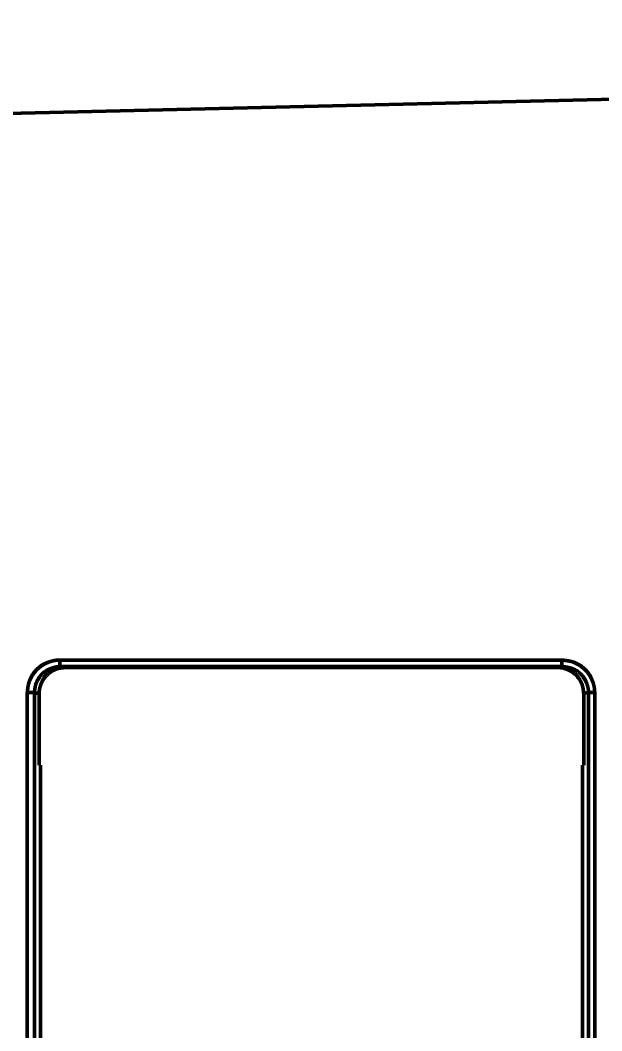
# Model space of a CAD drawing. Header units: millimetres. Extents: x -6033 to 120673, y -4970 to 90533.
# Drawn here: x 87133.4 to 87178, y 68771.3 to 68848.9 of the extents above; entities that cross this region are included whole.
import ezdxf
from ezdxf.enums import TextEntityAlignment as Align

# ---------------------------------------------------------------- set-up
doc = ezdxf.new("R2010")
doc.units = ezdxf.units.MM
doc.layers.get('DefPoints').update_dxf_attribs({"color": 250})
for name, color, linetype, lineweight in [('_ACM-A-ANNO-DIMS-c', 2, 'Continuous', 18), ('I-AR$0$I-SCOPE', 252, 'Continuous', 35), ('I-PLAN$0$_ACM-A-WALL-HACH', 251, 'Continuous', 9)]:
    doc.layers.add(name, color=color, linetype=linetype, lineweight=lineweight)
for name, color, linetype in [('I-CEILING$0$I-RCP-AIR', 64, 'Continuous'), ('I-CEILING$0$RC-Hatch【天花填充】', 251, 'Continuous'), ('I-FLOOR$0$I-FC-HATCH', 8, 'Continuous'), ('地坪', 7, 'Continuous'), ('天花', 7, 'Continuous')]:
    doc.layers.add(name, color=color, linetype=linetype)
doc.styles.add('_ACM-G-NOTES', font='arial.ttf')
doc.styles.add('I-CEILING$0$黑体', font='simhei.ttf', dxfattribs={"height": 600})
doc.dimstyles.new('_ACM-DIM-A_50', dxfattribs={"dimscale": 50, "dimtxt": 2.5, "dimasz": 1, "dimexe": 1.5, "dimexo": 1, "dimgap": 1, "dimtad": 1, "dimdec": 0, "dimrnd": 5, "dimzin": 1, "dimdsep": 46, "dimtxsty": '_ACM-G-NOTES', "dimblk": 'ARCHTICK', "dimcen": 2.5, "dimclrd": 256, "dimclre": 256, "dimclrt": 256, "dimadec": 3, "dimazin": 0, "dimtfac": 1, "dimtdec": 0, "dimtix": 1, "dimtmove": 0, "dimatfit": 3, "dimldrblk": 'DOTSMALL', "dimfxl": 5, "dimfxlon": 1, "dimlwd": 18, "dimlwe": 18, "dimarcsym": 0})

# ---------------------------------------------------------------- blocks, each defined once
blk = doc.blocks.new('I-AR')
at = {"layer": 'I-AR$0$I-SCOPE'}
h = blk.add_hatch(dxfattribs=at)
h.set_pattern_fill('ANSI31', color=256, scale=200)
h.paths.add_polyline_path([(63300, 72640), (66630, 72640), (66630, 70889.383), (90600, 70890), (90600, 66390), (96650, 66390), (96650, 24876.398), (18340, 24876.398), (18340, 66390), (48090, 66390), (48090, 72640), (51400, 72640), (51400, 72649.887), (52869.5, 72649.887), (52869.5, 72640), (55240, 72640), (55240, 72790), (59460, 72790), (59460, 72640), (61830.5, 72640), (61830.5, 72649.887), (63300, 72649.887)], flags=16)
h.paths.add_polyline_path([(7330, 0), (7330, -1770), (11180, -1770), (11180, 0), (18450, 0), (18450, 2900), (27550, 2900), (27550, 18090), (37037.331, 18090), (37037.331, 17350), (96200, 17350), (96200, 18120), (114640, 18120), (114640, 84500), (0, 84500), (0, 0)])
blk = doc.blocks.new('I-PLAN')
at = {"layer": 'I-PLAN$0$_ACM-A-WALL-HACH'}
h = blk.add_hatch(dxfattribs=at)
h.set_pattern_fill('ANSI31', color=256, scale=10, angle=45)
h.paths.add_polyline_path([(88260, 70790), (88260, 70890), (88030, 70890), (88030, 70790), (88230, 70790)], flags=17)
h.paths.add_polyline_path([(79671.546, 69390), (78155, 69390), (78155, 68990), (77955, 68990), (77955, 69590), (79671.546, 69590)], flags=17)
h.paths.add_polyline_path([(80271.546, 69390), (80271.546, 69590), (80780, 69590), (80780, 68990), (80580, 68990), (80580, 69390)], flags=17)
h.paths.add_polyline_path([(74580, 69590), (73930, 69590), (73930, 69390), (74580, 69390)])
h.paths.add_polyline_path([(68780, 69590), (69430, 69590), (69430, 69390), (68780, 69390)])
h.paths.add_polyline_path([(87280, 66490), (87480, 66490), (87480, 66390), (87280, 66390)])
h.paths.add_polyline_path([(82180, 68990), (82180, 69390), (84230, 69390), (84230, 66490), (84430, 66490), (84430, 69390), (85280, 69390), (85280, 69590), (81980, 69590), (81980, 68990)])
h.paths.add_polyline_path([(87480, 67390), (87480, 69390), (88280, 69390), (88280, 69590), (88080, 69590), (86480, 69590), (86480, 69390), (87280, 69390), (87280, 67390)], flags=17)
h.paths.add_polyline_path([(72130, 68170), (72130, 66490), (72330, 66490), (72330, 67870), (73130, 67870), (73130, 68070), (72330, 68070), (72330, 68170)])
h.paths.add_polyline_path([(71230, 68170), (71230, 66390), (71030, 66390), (71030, 67870), (70230, 67870), (70230, 68070), (71030, 68070), (71030, 68170)])
h.paths.add_polyline_path([(72130, 69070), (72330, 69070), (72330, 69390), (73030, 69390), (73030, 69590), (72130, 69590)])
h.paths.add_polyline_path([(71230, 69070), (71030, 69070), (71030, 69390), (70330, 69390), (70330, 69590), (71230, 69590)])
h.paths.add_polyline_path([(67800, 69490), (67830, 69490), (67830, 69590), (67800, 69590)], flags=17)
h.paths.add_polyline_path([(76755, 69590), (75180, 69590), (75180, 69390), (75330, 69390), (75330, 66390), (75530, 66390), (75530, 69390), (76555, 69390), (76555, 68990), (76755, 68990)])
h.paths.add_polyline_path([(68180, 69590), (68180, 69390), (68030, 69390), (68030, 66520), (67780, 66520), (67780, 66390), (67400, 66390), (67400, 66720), (67830, 66720), (67830, 69590)])
edge = h.paths.add_edge_path()
edge.add_line((89860, 70890), (88860, 70890))
edge.add_line((75530, 66520), (84230, 66520))
edge.add_line((75530, 66720), (84230, 66720))
blk = doc.blocks.new('I-CEILING$0$RPK-22-40FSNQS')
at = {"color": 0, "lineweight": 50}
for p, q in [((-389.991054, -65.5095), (-386.749992, -202.361802)), ((-343.575486, -103.0375), (-343.575486, -102.561482)), ((-343.575486, -102.561482), (-243.022956, -102.561482)), ((-343.575486, -103.0375), (-343.544372, -103.199544)), ((-243.022956, -103.0375), (-343.575486, -103.0375)), ((-343.544372, -103.199544), (-343.504438, -103.407168)), ((-343.504438, -103.407168), (-338.000008, -103.407168)), ((-243.483462, -103.49814), (-338.000008, -103.49814)), ((-345.569262, -105.058716), (-345.570036, -105.054492)), ((-345.5, -105.418968), (-345.569262, -105.058716)), ((-345.5, -143.19836), (-345.5, -105.418968)), ((-345.570274, -143.56261), (-345.508762, -143.24371)), ((-345.508762, -143.24371), (-345.5, -143.19836)), ((-243.509272, -145.09814), (-338.000008, -145.09814)), ((-343.539544, -145.396868), (-343.569526, -145.552362)), ((-343.569526, -146.09945), (-343.569526, -145.552362)), ((-343.569526, -145.552362), (-243.055054, -145.552362)), ((-343.49949, -145.189216), (-343.539544, -145.396868)), ((-338.000008, -145.189216), (-343.49949, -145.189216)), ((-243.055054, -146.09945), (-343.569526, -146.09945))]:
    blk.add_line(p, q, dxfattribs=at)
for points in [[(-346.07, -105.0776), (-346.067256, -105.049106), (-346.0645, -105.020616), (-346.061716, -104.992132), (-346.058892, -104.963658), (-346.056014, -104.935198), (-346.053068, -104.906756), (-346.050044, -104.878336), (-346.046924, -104.849938), (-346.043698, -104.82157), (-346.04035, -104.793232), (-346.036868, -104.764928), (-346.03324, -104.736664), (-346.029448, -104.70844), (-346.025484, -104.680262), (-346.021332, -104.652132), (-346.016978, -104.624054), (-346.012408, -104.596034), (-346.007612, -104.56807), (-346.002572, -104.54017), (-345.99728, -104.512336), (-345.991718, -104.484572), (-345.985874, -104.45688), (-345.979734, -104.429264), (-345.973286, -104.401728), (-345.966516, -104.374276), (-345.959412, -104.346912), (-345.951958, -104.319636), (-345.94414, -104.292456), (-345.935948, -104.265372), (-345.927366, -104.238388), (-345.918386, -104.21151), (-345.909008, -104.18474), (-345.899244, -104.15808), (-345.889096, -104.131536), (-345.878576, -104.10511), (-345.867688, -104.078808), (-345.856438, -104.05263), (-345.844836, -104.026582), (-345.832888, -104.000668), (-345.8206, -103.974892), (-345.80798, -103.949256), (-345.795034, -103.923762), (-345.78177, -103.898418), (-345.768196, -103.873226), (-345.754318, -103.848188), (-345.740142, -103.823308), (-345.725676, -103.798592), (-345.710926, -103.774042), (-345.695902, -103.749662), (-345.680608, -103.725454), (-345.665052, -103.701424), (-345.649242, -103.677574), (-345.633184, -103.65391), (-345.616884, -103.630432), (-345.60035, -103.607146), (-345.583592, -103.584056), (-345.566612, -103.561164), (-345.54942, -103.538474), (-345.532022, -103.515992), (-345.514426, -103.493718), (-345.496636, -103.471658), (-345.47865, -103.449814), (-345.460466, -103.428184), (-345.442078, -103.406776), (-345.423484, -103.385586), (-345.40468, -103.364618), (-345.38566, -103.343876), (-345.366422, -103.323358), (-345.346962, -103.303068), (-345.327278, -103.283006), (-345.307362, -103.263176), (-345.287212, -103.243578), (-345.266826, -103.224216), (-345.246198, -103.205088), (-345.225326, -103.186198), (-345.204204, -103.167548), (-345.18283, -103.14914), (-345.1612, -103.130974), (-345.139308, -103.113054), (-345.117154, -103.09538), (-345.09473, -103.077956), (-345.072034, -103.06078), (-345.049064, -103.043856), (-345.025814, -103.027186), (-345.00228, -103.010772), (-344.97846, -102.994614), (-344.95435, -102.978716), (-344.929944, -102.963078), (-344.905238, -102.947702), (-344.880232, -102.93259), (-344.854924, -102.917746), (-344.829334, -102.90317), (-344.80349, -102.888866), (-344.777416, -102.874838), (-344.751138, -102.86109), (-344.724682, -102.847624), (-344.698072, -102.834446), (-344.671334, -102.821556), (-344.644494, -102.80896), (-344.617576, -102.796658), (-344.590608, -102.784658), (-344.563614, -102.772962), (-344.53662, -102.76157), (-344.50965, -102.75049), (-344.48273, -102.739722), (-344.455888, -102.729272), (-344.429146, -102.71914), (-344.40253, -102.709334), (-344.376068, -102.699854), (-344.349784, -102.690704), (-344.323704, -102.681888), (-344.297852, -102.67341), (-344.272254, -102.665272), (-344.246936, -102.657478), (-344.221924, -102.65003), (-344.197242, -102.642934), (-344.172916, -102.636192), (-344.148972, -102.629808), (-344.125436, -102.623784), (-344.102332, -102.618124), (-344.080862, -102.6131), (-344.05979, -102.608394), (-344.039102, -102.603998), (-344.018782, -102.599896), (-343.99882, -102.596082), (-343.979202, -102.592542), (-343.95991, -102.589268), (-343.940936, -102.586244), (-343.922262, -102.583464), (-343.903876, -102.580914), (-343.885764, -102.578584), (-343.867912, -102.576462), (-343.850308, -102.57454), (-343.832936, -102.572804), (-343.815782, -102.571244), (-343.798836, -102.569848), (-343.78208, -102.568608), (-343.765504, -102.56751), (-343.74909, -102.566544), (-343.73283, -102.565698), (-343.716704, -102.564962), (-343.700702, -102.564326), (-343.68481, -102.563778), (-343.669014, -102.563308), (-343.653302, -102.562902), (-343.637656, -102.562552), (-343.622066, -102.562246), (-343.606516, -102.561972), (-343.590994, -102.561722), (-343.575486, -102.561482)], [(-343.575486, -103.0375), (-343.587892, -103.037688), (-343.60031, -103.037886), (-343.61275, -103.0381), (-343.625222, -103.03834), (-343.63774, -103.038618), (-343.65031, -103.038938), (-343.662948, -103.03931), (-343.67566, -103.039746), (-343.688462, -103.040252), (-343.701362, -103.040836), (-343.714372, -103.04151), (-343.727502, -103.04228), (-343.740764, -103.043154), (-343.754168, -103.044146), (-343.767724, -103.045258), (-343.781446, -103.046504), (-343.795344, -103.047892), (-343.809428, -103.049428), (-343.823708, -103.051124), (-343.838196, -103.052986), (-343.852906, -103.055026), (-343.867844, -103.05725), (-343.883022, -103.059666), (-343.898454, -103.062288), (-343.914148, -103.06512), (-343.930118, -103.068172), (-343.94637, -103.071452), (-343.96292, -103.074972), (-343.979776, -103.078738), (-343.99695, -103.08276), (-344.015434, -103.08729), (-344.034266, -103.092114), (-344.053422, -103.097226), (-344.072884, -103.102624), (-344.09263, -103.108306), (-344.11264, -103.11427), (-344.132896, -103.120514), (-344.153374, -103.127032), (-344.174056, -103.133822), (-344.194922, -103.140884), (-344.21595, -103.148214), (-344.237118, -103.155808), (-344.25841, -103.163664), (-344.279802, -103.171778), (-344.301276, -103.18015), (-344.32281, -103.188778), (-344.344384, -103.197654), (-344.365978, -103.20678), (-344.387572, -103.216152), (-344.409144, -103.225768), (-344.430676, -103.235622), (-344.452144, -103.245716), (-344.47353, -103.256044), (-344.494816, -103.266604), (-344.515976, -103.277394), (-344.536994, -103.28841), (-344.557848, -103.299652), (-344.578518, -103.311114), (-344.598982, -103.322794), (-344.619222, -103.334692), (-344.639222, -103.346802), (-344.658978, -103.359124), (-344.678494, -103.371656), (-344.697776, -103.384398), (-344.716824, -103.397348), (-344.735642, -103.410504), (-344.754232, -103.423864), (-344.7726, -103.437428), (-344.790746, -103.451194), (-344.808674, -103.465162), (-344.826388, -103.479328), (-344.84389, -103.493692), (-344.861184, -103.508252), (-344.878272, -103.523008), (-344.89516, -103.537956), (-344.911846, -103.553098), (-344.928338, -103.56843), (-344.944636, -103.583952), (-344.960744, -103.599662), (-344.976666, -103.615558), (-344.992402, -103.63164), (-345.00796, -103.647904), (-345.023338, -103.664352), (-345.038544, -103.680982), (-345.053576, -103.69779), (-345.068442, -103.714776), (-345.083142, -103.73194), (-345.097678, -103.749278), (-345.112058, -103.76679), (-345.12628, -103.784476), (-345.140348, -103.802332), (-345.154256, -103.820356), (-345.168002, -103.838546), (-345.181576, -103.856898), (-345.194976, -103.87541), (-345.208194, -103.894078), (-345.221226, -103.9129), (-345.234064, -103.931874), (-345.246704, -103.950994), (-345.259142, -103.97026), (-345.271368, -103.989668), (-345.28338, -104.009216), (-345.295172, -104.028898), (-345.306736, -104.048716), (-345.31807, -104.068662), (-345.329164, -104.088736), (-345.340016, -104.108936), (-345.350618, -104.129256), (-345.360966, -104.149696), (-345.371054, -104.170252), (-345.380876, -104.190918), (-345.390426, -104.211696), (-345.399698, -104.232582), (-345.408688, -104.25357), (-345.41739, -104.274662), (-345.425796, -104.29585), (-345.433904, -104.317134), (-345.441706, -104.33851), (-345.449196, -104.359976), (-345.45637, -104.381528), (-345.463224, -104.403164), (-345.469766, -104.42488), (-345.476008, -104.446676), (-345.48196, -104.468546), (-345.48763, -104.49049), (-345.493034, -104.512502), (-345.498178, -104.534582), (-345.503076, -104.556728), (-345.507738, -104.578932), (-345.512172, -104.601198), (-345.516394, -104.623518), (-345.52041, -104.64589), (-345.524232, -104.668314), (-345.527872, -104.690784), (-345.53134, -104.7133), (-345.534648, -104.735858), (-345.537804, -104.758454), (-345.54082, -104.781086), (-345.543708, -104.803754), (-345.546478, -104.82645), (-345.54914, -104.849174), (-345.551706, -104.871924), (-345.554184, -104.894696), (-345.556588, -104.917488), (-345.558928, -104.940296), (-345.561214, -104.96312), (-345.563458, -104.985952), (-345.565668, -105.008794), (-345.567858, -105.031642), (-345.570036, -105.054492)], [(-343.504438, -103.407168), (-343.52674, -103.40933), (-343.54904, -103.411502), (-343.571334, -103.413694), (-343.593618, -103.415918), (-343.615894, -103.418182), (-343.638154, -103.4205), (-343.660398, -103.422882), (-343.682622, -103.425336), (-343.704824, -103.427872), (-343.727, -103.430504), (-343.74915, -103.43324), (-343.771268, -103.43609), (-343.793352, -103.439066), (-343.8154, -103.442178), (-343.83741, -103.445436), (-343.859378, -103.448852), (-343.881302, -103.452434), (-343.903178, -103.456194), (-343.925004, -103.460142), (-343.946776, -103.464288), (-343.968494, -103.468644), (-343.990152, -103.473218), (-344.01175, -103.478022), (-344.033282, -103.483068), (-344.05475, -103.488362), (-344.076146, -103.49392), (-344.09747, -103.499748), (-344.11872, -103.505858), (-344.139892, -103.51226), (-344.160982, -103.518966), (-344.18199, -103.525984), (-344.20291, -103.533308), (-344.223744, -103.540934), (-344.244484, -103.54886), (-344.265132, -103.557076), (-344.285684, -103.565578), (-344.306136, -103.57436), (-344.326486, -103.58342), (-344.346734, -103.592748), (-344.366876, -103.602342), (-344.386908, -103.612194), (-344.40683, -103.6223), (-344.426636, -103.632654), (-344.446328, -103.643252), (-344.4659, -103.654086), (-344.48535, -103.665152), (-344.504676, -103.676446), (-344.523876, -103.68796), (-344.542948, -103.699692), (-344.561888, -103.711632), (-344.580694, -103.723776), (-344.599362, -103.736122), (-344.617892, -103.74866), (-344.636282, -103.761388), (-344.654526, -103.774298), (-344.672624, -103.787386), (-344.690572, -103.800648), (-344.70837, -103.814076), (-344.726012, -103.827664), (-344.743498, -103.841408), (-344.760826, -103.855306), (-344.777992, -103.869358), (-344.794998, -103.883566), (-344.81184, -103.897934), (-344.828518, -103.912468), (-344.84503, -103.927168), (-344.861374, -103.942038), (-344.877552, -103.957084), (-344.89356, -103.972306), (-344.909398, -103.987708), (-344.925064, -104.003294), (-344.940558, -104.019068), (-344.955876, -104.035032), (-344.97102, -104.05119), (-344.985986, -104.067546), (-345.000776, -104.084102), (-345.015386, -104.100862), (-345.029816, -104.11783), (-345.044064, -104.135006), (-345.058128, -104.152398), (-345.072008, -104.170006), (-345.085704, -104.187836), (-345.099214, -104.205888), (-345.112534, -104.22417), (-345.125666, -104.24268), (-345.138608, -104.261424), (-345.151358, -104.280406), (-345.163916, -104.299628), (-345.17628, -104.319094), (-345.188448, -104.338806), (-345.200418, -104.358766), (-345.21219, -104.378956), (-345.223758, -104.399358), (-345.23512, -104.419952), (-345.246272, -104.44072), (-345.25721, -104.461642), (-345.267934, -104.482696), (-345.278438, -104.503866), (-345.288718, -104.525132), (-345.298772, -104.546474), (-345.308598, -104.567872), (-345.31819, -104.589306), (-345.327548, -104.61076), (-345.336666, -104.632212), (-345.345542, -104.653642), (-345.354172, -104.675032), (-345.362552, -104.696364), (-345.370682, -104.717614), (-345.378554, -104.738768), (-345.38617, -104.759804), (-345.393522, -104.780702), (-345.40061, -104.801444), (-345.407428, -104.822008), (-345.413976, -104.842378), (-345.420248, -104.862534), (-345.426242, -104.882456), (-345.431954, -104.902124), (-345.437382, -104.921518), (-345.442522, -104.94062), (-345.44737, -104.959412), (-345.451926, -104.977876), (-345.456196, -104.996022), (-345.460192, -105.013858), (-345.463922, -105.031396), (-345.467398, -105.048646), (-345.470626, -105.065622), (-345.47362, -105.082332), (-345.476388, -105.09879), (-345.47894, -105.115004), (-345.481284, -105.130986), (-345.483434, -105.146748), (-345.485396, -105.1623), (-345.487182, -105.177654), (-345.4888, -105.19282), (-345.49026, -105.20781), (-345.491574, -105.222634), (-345.49275, -105.237302), (-345.4938, -105.251828), (-345.49473, -105.266222), (-345.495554, -105.280494), (-345.496278, -105.294656), (-345.496914, -105.30872), (-345.497472, -105.322694), (-345.49796, -105.33659), (-345.49839, -105.350422), (-345.498772, -105.364198), (-345.499114, -105.377928), (-345.499426, -105.391628), (-345.499718, -105.405304), (-345.5, -105.418968)], [(-346.070178, -143.609374), (-346.070178, -143.193748), (-346.070176, -142.7781), (-346.070176, -142.362404), (-346.070174, -141.946638), (-346.070172, -141.53078), (-346.070172, -141.114806), (-346.07017, -140.69869), (-346.070168, -140.282412), (-346.070168, -139.865948), (-346.070166, -139.449274), (-346.070164, -139.032368), (-346.070162, -138.615204), (-346.070162, -138.197762), (-346.07016, -137.780016), (-346.070158, -137.361946), (-346.070156, -136.943524), (-346.070154, -136.52473), (-346.070152, -136.105542), (-346.07015, -135.685932), (-346.070148, -135.26588), (-346.070146, -134.845364), (-346.070144, -134.424358), (-346.07014, -134.002838), (-346.070138, -133.580784), (-346.070136, -133.15817), (-346.070132, -132.734974), (-346.07013, -132.311172), (-346.070126, -131.886742), (-346.070122, -131.461658), (-346.07012, -131.0359), (-346.070116, -130.609452), (-346.070112, -130.182332), (-346.070108, -129.75457), (-346.070104, -129.326194), (-346.0701, -128.897232), (-346.070096, -128.467714), (-346.070092, -128.037664), (-346.070086, -127.607114), (-346.070082, -127.176088), (-346.070078, -126.74462), (-346.070074, -126.312734), (-346.070068, -125.880458), (-346.070064, -125.447822), (-346.07006, -125.014854), (-346.070056, -124.581582), (-346.07005, -124.148034), (-346.070046, -123.714238), (-346.070042, -123.280222), (-346.070038, -122.846016), (-346.070034, -122.411644), (-346.07003, -121.977138), (-346.070026, -121.542526), (-346.070022, -121.107834), (-346.070018, -120.673092), (-346.070014, -120.238328), (-346.070012, -119.803568), (-346.070008, -119.368844), (-346.070006, -118.934182), (-346.070002, -118.499608), (-346.07, -118.065156), (-346.069998, -117.630842), (-346.069996, -117.196672), (-346.069994, -116.762638), (-346.069992, -116.328736), (-346.06999, -115.89496), (-346.06999, -115.461308), (-346.069988, -115.027772), (-346.069988, -114.161034), (-346.069986, -113.727822), (-346.069986, -111.130428), (-346.069988, -110.697798), (-346.069988, -109.832722), (-346.06999, -109.400268), (-346.06999, -108.967862), (-346.069992, -108.5355), (-346.069992, -108.103176), (-346.069994, -107.670888), (-346.069994, -107.238628), (-346.069996, -106.806394), (-346.069996, -106.374178), (-346.069998, -105.941978), (-346.069998, -105.509786), (-346.07, -105.0776)], [(-346.07, -105.0776), (-346.066762, -105.077592), (-346.063526, -105.077582), (-346.06029, -105.077574), (-346.057052, -105.077566), (-346.053818, -105.077556), (-346.050582, -105.077548), (-346.047348, -105.077538), (-346.044116, -105.077528), (-346.040884, -105.077518), (-346.037652, -105.077508), (-346.034424, -105.077496), (-346.031196, -105.077486), (-346.02797, -105.077474), (-346.024744, -105.077462), (-346.021522, -105.077448), (-346.018302, -105.077436), (-346.015084, -105.077422), (-346.011866, -105.077406), (-346.005442, -105.077374), (-346.002234, -105.077358), (-345.999028, -105.077338), (-345.995826, -105.07732), (-345.992626, -105.0773), (-345.98943, -105.07728), (-345.986236, -105.077258), (-345.983046, -105.077234), (-345.97986, -105.07721), (-345.976678, -105.077184), (-345.9735, -105.077158), (-345.970326, -105.07713), (-345.967156, -105.077102), (-345.96399, -105.077072), (-345.960828, -105.07704), (-345.957672, -105.077008), (-345.95452, -105.076974), (-345.951374, -105.07694), (-345.948232, -105.076904), (-345.945094, -105.076866), (-345.941962, -105.076828), (-345.938836, -105.07679), (-345.935716, -105.076748), (-345.932602, -105.076708), (-345.929492, -105.076664), (-345.926388, -105.076622), (-345.923292, -105.076576), (-345.9202, -105.076532), (-345.917116, -105.076484), (-345.914038, -105.076436), (-345.910966, -105.076388), (-345.9079, -105.076338), (-345.904842, -105.076288), (-345.90179, -105.076236), (-345.898746, -105.076184), (-345.89571, -105.07613), (-345.89268, -105.076076), (-345.889656, -105.076022), (-345.886642, -105.075966), (-345.883636, -105.075908), (-345.880636, -105.07585), (-345.877644, -105.075792), (-345.874662, -105.075734), (-345.871688, -105.075672), (-345.868722, -105.075612), (-345.865764, -105.07555), (-345.862814, -105.075488), (-345.859874, -105.075424), (-345.856942, -105.075358), (-345.85402, -105.075294), (-345.851106, -105.075228), (-345.848202, -105.07516), (-345.845308, -105.075092), (-345.842422, -105.075024), (-345.839546, -105.074954), (-345.83668, -105.074884), (-345.833824, -105.074812), (-345.830978, -105.07474), (-345.828142, -105.074668), (-345.825314, -105.074594), (-345.822498, -105.074518), (-345.819692, -105.074444), (-345.816898, -105.074366), (-345.814112, -105.07429), (-345.811338, -105.074212), (-345.808576, -105.074132), (-345.805822, -105.074052), (-345.803082, -105.073972), (-345.800352, -105.07389), (-345.797632, -105.073808), (-345.794924, -105.073724), (-345.792228, -105.07364), (-345.789544, -105.073554), (-345.786872, -105.073468), (-345.78421, -105.073382), (-345.781562, -105.073294), (-345.778924, -105.073206), (-345.7763, -105.073116), (-345.773688, -105.073026), (-345.771088, -105.072934), (-345.7685, -105.072844), (-345.765926, -105.07275), (-345.763364, -105.072658), (-345.760814, -105.072564), (-345.758278, -105.072468), (-345.755754, -105.072372), (-345.753244, -105.072276), (-345.750746, -105.07218), (-345.748262, -105.072082), (-345.745792, -105.071984), (-345.743334, -105.071884), (-345.74089, -105.071784), (-345.73846, -105.071684), (-345.736044, -105.071582), (-345.733642, -105.071482), (-345.731254, -105.071378), (-345.72888, -105.071276), (-345.72652, -105.071172), (-345.724174, -105.071068), (-345.721842, -105.070962), (-345.719524, -105.070858), (-345.717222, -105.070752), (-345.714934, -105.070644), (-345.712662, -105.070538), (-345.710404, -105.07043), (-345.708162, -105.07032), (-345.705934, -105.070212), (-345.703722, -105.070102), (-345.701526, -105.06999), (-345.699344, -105.06988), (-345.697178, -105.069768), (-345.695028, -105.069654), (-345.692894, -105.069542), (-345.690776, -105.069428), (-345.688674, -105.069312), (-345.686588, -105.069196), (-345.684518, -105.06908), (-345.682464, -105.068962), (-345.680428, -105.068844), (-345.678406, -105.068726), (-345.676402, -105.068606), (-345.674416, -105.068486), (-345.672444, -105.068364), (-345.67049, -105.068242), (-345.668554, -105.068118), (-345.666634, -105.067994), (-345.664732, -105.06787), (-345.662848, -105.067744), (-345.66098, -105.067618), (-345.65913, -105.06749), (-345.657298, -105.067362), (-345.655482, -105.067232), (-345.653686, -105.067102), (-345.651906, -105.06697), (-345.650146, -105.066838), (-345.648402, -105.066704), (-345.646676, -105.066572), (-345.644968, -105.066438), (-345.643278, -105.066304), (-345.641606, -105.066168), (-345.639952, -105.066034), (-345.638314, -105.065898), (-345.636696, -105.065762), (-345.635094, -105.065626), (-345.63351, -105.06549), (-345.631944, -105.065356), (-345.630396, -105.06522), (-345.628866, -105.065084), (-345.627352, -105.064948), (-345.625856, -105.064814), (-345.624378, -105.064678), (-345.622918, -105.064544), (-345.621476, -105.06441), (-345.62005, -105.064278), (-345.618644, -105.064146), (-345.617254, -105.064014), (-345.615882, -105.063882), (-345.614526, -105.063752), (-345.61319, -105.063622), (-345.61187, -105.063494), (-345.610568, -105.063368), (-345.609344, -105.063248), (-345.608136, -105.063128), (-345.606946, -105.06301), (-345.60577, -105.06289), (-345.604612, -105.062772), (-345.60347, -105.062652), (-345.602344, -105.062534), (-345.601234, -105.062412), (-345.600142, -105.062292), (-345.599064, -105.062168), (-345.598004, -105.062044), (-345.596962, -105.061918), (-345.595936, -105.06179), (-345.594926, -105.061658), (-345.593934, -105.061524), (-345.592958, -105.061388), (-345.592, -105.061248), (-345.591058, -105.061106), (-345.590134, -105.060958), (-345.589228, -105.060808), (-345.588338, -105.060652), (-345.587466, -105.060494), (-345.58661, -105.060328), (-345.585774, -105.06016), (-345.584954, -105.059984), (-345.584152, -105.059804), (-345.583368, -105.059618), (-345.582602, -105.059426), (-345.581854, -105.059228), (-345.581122, -105.059022), (-345.58069, -105.058894), (-345.580264, -105.058766), (-345.579844, -105.058634), (-345.579432, -105.0585), (-345.579024, -105.058362), (-345.57862, -105.058224), (-345.578224, -105.058084), (-345.577832, -105.057942), (-345.577444, -105.057798), (-345.577062, -105.057652), (-345.576684, -105.057504), (-345.57631, -105.057354), (-345.575938, -105.057204), (-345.575572, -105.057052), (-345.57521, -105.056898), (-345.57485, -105.056744), (-345.574494, -105.056588), (-345.57414, -105.05643), (-345.573788, -105.056272), (-345.57344, -105.056114), (-345.572748, -105.055794), (-345.572406, -105.055632), (-345.572064, -105.05547), (-345.571724, -105.055308), (-345.571386, -105.055146), (-345.571048, -105.054982), (-345.57071, -105.054818), (-345.570374, -105.054656), (-345.570036, -105.054492)], [(-345.570036, -105.054492), (-345.570038, -105.486412), (-345.57004, -105.918338), (-345.570042, -106.350272), (-345.570044, -106.782222), (-345.570046, -107.214192), (-345.570048, -107.646186), (-345.570052, -108.078208), (-345.570054, -108.510266), (-345.570056, -108.942362), (-345.570058, -109.374502), (-345.57006, -109.806692), (-345.570062, -110.238934), (-345.570064, -110.671236), (-345.570066, -111.103602), (-345.570068, -111.536036), (-345.57007, -111.968542), (-345.570072, -112.401128), (-345.570074, -112.833796), (-345.570076, -113.266552), (-345.570078, -113.699402), (-345.57008, -114.132348), (-345.570082, -114.565398), (-345.570084, -114.998554), (-345.570086, -115.431824), (-345.570086, -115.86521), (-345.570088, -116.298718), (-345.57009, -116.732354), (-345.570092, -117.166122), (-345.570094, -117.600026), (-345.570096, -118.034072), (-345.570098, -118.46826), (-345.5701, -118.902566), (-345.5701, -119.336962), (-345.570102, -119.77142), (-345.570104, -120.205912), (-345.570106, -120.64041), (-345.570108, -121.074884), (-345.57011, -121.50931), (-345.57011, -121.943656), (-345.570112, -122.377894), (-345.570114, -122.811998), (-345.570116, -123.24594), (-345.570118, -123.67969), (-345.57012, -124.11322), (-345.570122, -124.546502), (-345.570124, -124.979508), (-345.570124, -125.41221), (-345.570126, -125.84458), (-345.570128, -126.27659), (-345.57013, -126.70821), (-345.570132, -127.139416), (-345.570136, -127.570174), (-345.570138, -128.000462), (-345.57014, -128.430246), (-345.570142, -128.859502), (-345.570144, -129.2882), (-345.570148, -129.716312), (-345.57015, -130.143812), (-345.570152, -130.570668), (-345.570156, -130.996854), (-345.570158, -131.42235), (-345.570162, -131.847172), (-345.570164, -132.271342), (-345.570168, -132.694884), (-345.570172, -133.11782), (-345.570174, -133.540174), (-345.570178, -133.961968), (-345.570182, -134.383228), (-345.570186, -134.803976), (-345.57019, -135.224236), (-345.570194, -135.64403), (-345.570198, -136.06338), (-345.5702, -136.482312), (-345.570206, -136.90085), (-345.57021, -137.319014), (-345.570214, -137.736828), (-345.570218, -138.154318), (-345.570222, -138.571504), (-345.570226, -138.98841), (-345.57023, -139.405062), (-345.570234, -139.82148), (-345.570238, -140.237688), (-345.570244, -140.653712), (-345.570248, -141.06957), (-345.570252, -141.48529), (-345.570256, -141.900894), (-345.570262, -142.316404), (-345.570266, -142.731844), (-345.57027, -143.147238), (-345.570274, -143.56261)], [(-346.070178, -143.609374), (-346.066944, -143.609358), (-346.06371, -143.60934), (-346.060476, -143.609322), (-346.057242, -143.609304), (-346.050778, -143.609268), (-346.047546, -143.609248), (-346.044316, -143.60923), (-346.041086, -143.609208), (-346.037856, -143.609188), (-346.03463, -143.609166), (-346.031404, -143.609142), (-346.02818, -143.60912), (-346.021736, -143.609068), (-346.018518, -143.60904), (-346.015302, -143.609012), (-346.012088, -143.608982), (-346.008876, -143.60895), (-346.005666, -143.608918), (-346.002458, -143.608882), (-345.999254, -143.608846), (-345.996054, -143.608808), (-345.992856, -143.608768), (-345.98966, -143.608726), (-345.98328, -143.608634), (-345.980096, -143.608586), (-345.976916, -143.608534), (-345.973738, -143.60848), (-345.970566, -143.608424), (-345.967396, -143.608366), (-345.964232, -143.608306), (-345.961072, -143.608242), (-345.957916, -143.608176), (-345.954764, -143.608108), (-345.951616, -143.608038), (-345.948476, -143.607964), (-345.945338, -143.60789), (-345.942206, -143.607812), (-345.93908, -143.607732), (-345.93596, -143.60765), (-345.932844, -143.607566), (-345.929736, -143.60748), (-345.926632, -143.607392), (-345.923534, -143.607302), (-345.920442, -143.60721), (-345.917356, -143.607116), (-345.914278, -143.607018), (-345.911206, -143.60692), (-345.90814, -143.60682), (-345.905082, -143.606718), (-345.90203, -143.606614), (-345.898986, -143.606508), (-345.895948, -143.6064), (-345.892918, -143.60629), (-345.889896, -143.606178), (-345.88688, -143.606064), (-345.883874, -143.605948), (-345.880874, -143.605832), (-345.877884, -143.605714), (-345.8749, -143.605592), (-345.871926, -143.60547), (-345.86896, -143.605348), (-345.866002, -143.605222), (-345.863052, -143.605094), (-345.860112, -143.604966), (-345.857182, -143.604836), (-345.854258, -143.604702), (-345.851344, -143.604568), (-345.84844, -143.604434), (-345.845546, -143.604296), (-345.84266, -143.604156), (-345.839784, -143.604016), (-345.836918, -143.603874), (-345.834062, -143.603728), (-345.831214, -143.603582), (-345.828378, -143.603436), (-345.825552, -143.603286), (-345.822736, -143.603134), (-345.81993, -143.602982), (-345.817134, -143.602828), (-345.81435, -143.60267), (-345.811576, -143.602512), (-345.808812, -143.602352), (-345.80606, -143.602192), (-345.803318, -143.602028), (-345.800588, -143.601862), (-345.79787, -143.601696), (-345.795162, -143.601528), (-345.792468, -143.601358), (-345.789784, -143.601186), (-345.78711, -143.601012), (-345.78445, -143.600836), (-345.781802, -143.600658), (-345.779164, -143.60048), (-345.77654, -143.6003), (-345.773928, -143.600118), (-345.771328, -143.599934), (-345.76874, -143.599748), (-345.766166, -143.599562), (-345.763602, -143.599374), (-345.761054, -143.599184), (-345.758516, -143.598992), (-345.755992, -143.598798), (-345.753482, -143.598604), (-345.750984, -143.598408), (-345.7485, -143.59821), (-345.746028, -143.598012), (-345.743572, -143.59781), (-345.741128, -143.597608), (-345.738698, -143.597406), (-345.736282, -143.5972), (-345.733878, -143.596994), (-345.73149, -143.596786), (-345.729116, -143.596578), (-345.726756, -143.596368), (-345.72441, -143.596156), (-345.72208, -143.595944), (-345.719764, -143.595728), (-345.717462, -143.595514), (-345.715174, -143.595296), (-345.712902, -143.595078), (-345.710644, -143.594858), (-345.708402, -143.594638), (-345.706174, -143.594416), (-345.703962, -143.594192), (-345.701766, -143.593968), (-345.699584, -143.593742), (-345.697418, -143.593514), (-345.695268, -143.593284), (-345.693134, -143.593054), (-345.691016, -143.592822), (-345.688912, -143.59259), (-345.686826, -143.592354), (-345.684756, -143.592118), (-345.682702, -143.59188), (-345.680664, -143.591642), (-345.678644, -143.5914), (-345.67664, -143.591158), (-345.674652, -143.590916), (-345.672682, -143.59067), (-345.670728, -143.590424), (-345.668792, -143.590176), (-345.666872, -143.589926), (-345.66497, -143.589674), (-345.663084, -143.589422), (-345.661218, -143.589166), (-345.659368, -143.58891), (-345.657536, -143.588652), (-345.655722, -143.588394), (-345.653926, -143.588132), (-345.652146, -143.58787), (-345.650386, -143.587606), (-345.648642, -143.587342), (-345.646916, -143.587076), (-345.645208, -143.586808), (-345.643518, -143.58654), (-345.641846, -143.586272), (-345.640192, -143.586002), (-345.638554, -143.585732), (-345.636934, -143.58546), (-345.635332, -143.585188), (-345.633748, -143.584916), (-345.632182, -143.584644), (-345.630634, -143.58437), (-345.629104, -143.584098), (-345.62759, -143.583824), (-345.626094, -143.58355), (-345.624616, -143.583278), (-345.623156, -143.583004), (-345.621712, -143.582732), (-345.620288, -143.58246), (-345.61888, -143.582188), (-345.61749, -143.581916), (-345.616118, -143.581644), (-345.614764, -143.581374), (-345.613426, -143.581106), (-345.612108, -143.580836), (-345.610806, -143.580568), (-345.609558, -143.58031), (-345.608326, -143.580052), (-345.607112, -143.579792), (-345.605914, -143.579534), (-345.604734, -143.579276), (-345.60357, -143.579016), (-345.602426, -143.578756), (-345.601298, -143.578496), (-345.600188, -143.578232), (-345.599098, -143.577968), (-345.598024, -143.5777), (-345.59697, -143.577432), (-345.595934, -143.577158), (-345.594918, -143.576882), (-345.59392, -143.576604), (-345.592942, -143.57632), (-345.591982, -143.576034), (-345.591042, -143.575742), (-345.590122, -143.575446), (-345.589222, -143.575144), (-345.588344, -143.574838), (-345.587484, -143.574524), (-345.586644, -143.574206), (-345.585826, -143.57388), (-345.58503, -143.573548), (-345.584252, -143.57321), (-345.583498, -143.572864), (-345.582764, -143.57251), (-345.582052, -143.572148), (-345.581362, -143.571778), (-345.58089, -143.571512), (-345.580428, -143.571242), (-345.579976, -143.57097), (-345.579534, -143.570692), (-345.579102, -143.570412), (-345.578678, -143.570128), (-345.578264, -143.56984), (-345.577856, -143.569548), (-345.577458, -143.569254), (-345.577066, -143.568958), (-345.576682, -143.568658), (-345.576306, -143.568356), (-345.575934, -143.56805), (-345.57557, -143.567742), (-345.575212, -143.567432), (-345.574858, -143.56712), (-345.57451, -143.566806), (-345.574166, -143.566492), (-345.573826, -143.566174), (-345.57349, -143.565854), (-345.573158, -143.565534), (-345.57283, -143.565212), (-345.572504, -143.56489), (-345.572182, -143.564566), (-345.57186, -143.56424), (-345.57154, -143.563916), (-345.571222, -143.56359), (-345.570906, -143.563262), (-345.57059, -143.562936), (-345.570274, -143.56261)], [(-345.570274, -143.56261), (-345.570076, -143.575434), (-345.569868, -143.588272), (-345.56964, -143.601132), (-345.569384, -143.614026), (-345.56909, -143.626968), (-345.568748, -143.639966), (-345.56835, -143.653034), (-345.567884, -143.666182), (-345.567342, -143.679424), (-345.566716, -143.69277), (-345.565992, -143.70623), (-345.565166, -143.719818), (-345.564224, -143.733544), (-345.563158, -143.74742), (-345.56196, -143.761458), (-345.560618, -143.77567), (-345.559124, -143.790066), (-345.55747, -143.804658), (-345.555642, -143.819458), (-345.553634, -143.834478), (-345.551436, -143.84973), (-345.549038, -143.865222), (-345.546432, -143.88097), (-345.543606, -143.896984), (-345.54055, -143.913274), (-345.537258, -143.929852), (-345.533718, -143.946732), (-345.529922, -143.963924), (-345.525858, -143.981438), (-345.521518, -143.999288), (-345.516824, -144.01775), (-345.51184, -144.03655), (-345.506566, -144.055666), (-345.501008, -144.075078), (-345.495168, -144.094766), (-345.489048, -144.11471), (-345.482652, -144.13489), (-345.475984, -144.155284), (-345.469044, -144.175874), (-345.461838, -144.196638), (-345.454366, -144.217556), (-345.446634, -144.23861), (-345.438644, -144.259778), (-345.430398, -144.281038), (-345.4219, -144.302374), (-345.413152, -144.323762), (-345.404158, -144.345182), (-345.39492, -144.366618), (-345.385442, -144.388044), (-345.375726, -144.409444), (-345.365778, -144.430798), (-345.355596, -144.452082), (-345.345186, -144.473278), (-345.334552, -144.494366), (-345.323694, -144.515326), (-345.312616, -144.536136), (-345.301322, -144.556778), (-345.289816, -144.57723), (-345.278098, -144.597474), (-345.266172, -144.617486), (-345.254042, -144.637254), (-345.241708, -144.656774), (-345.229172, -144.676052), (-345.216436, -144.69509), (-345.2035, -144.71389), (-345.190368, -144.732458), (-345.177038, -144.750796), (-345.163514, -144.768906), (-345.149796, -144.786792), (-345.135886, -144.80446), (-345.121786, -144.82191), (-345.107496, -144.839146), (-345.093018, -144.856172), (-345.078354, -144.87299), (-345.063504, -144.889606), (-345.048472, -144.90602), (-345.033256, -144.922238), (-345.01786, -144.938262), (-345.002284, -144.954094), (-344.986528, -144.96974), (-344.970598, -144.985202), (-344.954492, -145.000484), (-344.93821, -145.015588), (-344.921758, -145.030518), (-344.905134, -145.045278), (-344.88834, -145.05987), (-344.871378, -145.074298), (-344.854248, -145.088564), (-344.836954, -145.102674), (-344.819494, -145.116628), (-344.801872, -145.130432), (-344.78409, -145.144078), (-344.766152, -145.157562), (-344.748056, -145.170878), (-344.72981, -145.184022), (-344.711414, -145.196988), (-344.69287, -145.20977), (-344.674182, -145.222362), (-344.655352, -145.23476), (-344.636384, -145.246956), (-344.617278, -145.258948), (-344.59804, -145.270728), (-344.578668, -145.282292), (-344.55917, -145.293634), (-344.539544, -145.304746), (-344.519796, -145.315628), (-344.499928, -145.32627), (-344.47994, -145.336666), (-344.459838, -145.346814), (-344.439624, -145.356708), (-344.419298, -145.36634), (-344.398866, -145.375708), (-344.378328, -145.384802), (-344.357688, -145.39362), (-344.33695, -145.402156), (-344.316114, -145.410404), (-344.295182, -145.418358), (-344.27416, -145.426014), (-344.25305, -145.433366), (-344.231852, -145.440406), (-344.210572, -145.447136), (-344.18921, -145.45356), (-344.167768, -145.45969), (-344.146254, -145.465536), (-344.124664, -145.471108), (-344.103006, -145.476418), (-344.081282, -145.481476), (-344.059492, -145.486292), (-344.03764, -145.490876), (-344.015732, -145.49524), (-343.993766, -145.499394), (-343.971748, -145.503348), (-343.949678, -145.507114), (-343.927562, -145.5107), (-343.9054, -145.514118), (-343.883198, -145.517378), (-343.860956, -145.520492), (-343.838678, -145.52347), (-343.816366, -145.52632), (-343.794024, -145.529056), (-343.771654, -145.531686), (-343.749258, -145.53422), (-343.72684, -145.536672), (-343.704402, -145.53905), (-343.681948, -145.541364), (-343.65948, -145.543626), (-343.637002, -145.545848), (-343.614514, -145.548036), (-343.592022, -145.550204), (-343.569526, -145.552362)], [(-345.5, -143.19836), (-345.497826, -143.220742), (-345.49564, -143.24312), (-345.493434, -143.265492), (-345.491196, -143.287858), (-345.488916, -143.31021), (-345.486582, -143.33255), (-345.484186, -143.354872), (-345.481714, -143.377176), (-345.47916, -143.399456), (-345.47651, -143.421712), (-345.473754, -143.44394), (-345.470882, -143.466138), (-345.467882, -143.488302), (-345.464746, -143.51043), (-345.461462, -143.53252), (-345.45802, -143.554566), (-345.45441, -143.57657), (-345.450618, -143.598524), (-345.446638, -143.62043), (-345.442458, -143.642284), (-345.438064, -143.66408), (-345.43345, -143.685818), (-345.428604, -143.707496), (-345.423514, -143.72911), (-345.418172, -143.750656), (-345.412566, -143.772134), (-345.406684, -143.793538), (-345.400518, -143.814868), (-345.394056, -143.836122), (-345.387288, -143.857292), (-345.380206, -143.87838), (-345.372814, -143.899382), (-345.365114, -143.920296), (-345.357114, -143.941118), (-345.34882, -143.961846), (-345.340238, -143.982478), (-345.33137, -144.00301), (-345.322226, -144.023442), (-345.312808, -144.043768), (-345.303122, -144.063986), (-345.293176, -144.084096), (-345.282972, -144.104094), (-345.272518, -144.123976), (-345.26182, -144.143742), (-345.25088, -144.163388), (-345.239708, -144.18291), (-345.228306, -144.202308), (-345.216682, -144.221578), (-345.20484, -144.240716), (-345.192786, -144.259722), (-345.180524, -144.278592), (-345.168062, -144.297324), (-345.155406, -144.315916), (-345.142558, -144.334364), (-345.129526, -144.352664), (-345.116314, -144.370818), (-345.102928, -144.38882), (-345.089376, -144.406666), (-345.07566, -144.424358), (-345.061788, -144.44189), (-345.047762, -144.45926), (-345.033582, -144.476466), (-345.019242, -144.493508), (-345.004742, -144.510386), (-344.990076, -144.527094), (-344.975242, -144.543634), (-344.960238, -144.560004), (-344.945058, -144.576202), (-344.9297, -144.592228), (-344.91416, -144.608078), (-344.898436, -144.623754), (-344.882524, -144.639252), (-344.86642, -144.654572), (-344.850122, -144.669712), (-344.833624, -144.68467), (-344.816926, -144.699446), (-344.800024, -144.714038), (-344.782914, -144.728444), (-344.765592, -144.742664), (-344.748054, -144.756696), (-344.7303, -144.770538), (-344.712324, -144.784188), (-344.694124, -144.797648), (-344.675696, -144.810912), (-344.657036, -144.823982), (-344.638142, -144.836856), (-344.61901, -144.849532), (-344.599638, -144.862008), (-344.58002, -144.874284), (-344.560154, -144.886358), (-344.540042, -144.898228), (-344.519698, -144.909892), (-344.499146, -144.921346), (-344.478402, -144.932588), (-344.457488, -144.943614), (-344.436424, -144.954422), (-344.415232, -144.965008), (-344.393932, -144.97537), (-344.372542, -144.985506), (-344.351084, -144.99541), (-344.32958, -145.005082), (-344.308046, -145.014518), (-344.286506, -145.023714), (-344.26498, -145.032668), (-344.243488, -145.041378), (-344.222048, -145.04984), (-344.200684, -145.05805), (-344.179414, -145.066006), (-344.158258, -145.073706), (-344.137238, -145.081146), (-344.116374, -145.088322), (-344.095686, -145.095232), (-344.075194, -145.101876), (-344.054918, -145.108246), (-344.03488, -145.11434), (-344.0151, -145.120158), (-343.995596, -145.125696), (-343.97639, -145.13095), (-343.957504, -145.135916), (-343.938956, -145.140594), (-343.920974, -145.14493), (-343.903334, -145.14899), (-343.88602, -145.152784), (-343.86902, -145.15632), (-343.852326, -145.159608), (-343.835922, -145.16266), (-343.8198, -145.165482), (-343.803946, -145.168084), (-343.788348, -145.170478), (-343.772996, -145.172672), (-343.757878, -145.174676), (-343.742982, -145.176498), (-343.728296, -145.178148), (-343.71381, -145.179636), (-343.699508, -145.180974), (-343.685384, -145.182168), (-343.671422, -145.183228), (-343.657612, -145.184164), (-343.643942, -145.184986), (-343.630402, -145.185704), (-343.616978, -145.186326), (-343.603658, -145.186864), (-343.590434, -145.187324), (-343.57729, -145.187718), (-343.564216, -145.188054), (-343.5512, -145.188344), (-343.538232, -145.188596), (-343.525298, -145.188818), (-343.512388, -145.189022), (-343.49949, -145.189216)], [(-343.569526, -146.09945), (-343.597644, -146.09674), (-343.625758, -146.094018), (-343.653866, -146.091268), (-343.681964, -146.08848), (-343.710048, -146.085638), (-343.738114, -146.082732), (-343.766158, -146.079746), (-343.79418, -146.076668), (-343.822172, -146.073486), (-343.850134, -146.070184), (-343.87806, -146.066752), (-343.905948, -146.063174), (-343.933794, -146.059438), (-343.961594, -146.055532), (-343.989346, -146.051442), (-344.017046, -146.047156), (-344.04469, -146.042658), (-344.072272, -146.037936), (-344.099794, -146.03298), (-344.127248, -146.027772), (-344.154634, -146.022302), (-344.181944, -146.016554), (-344.20918, -146.01052), (-344.236334, -146.00418), (-344.263404, -145.997528), (-344.290386, -145.990544), (-344.317278, -145.98322), (-344.344076, -145.975542), (-344.370776, -145.967494), (-344.397374, -145.959066), (-344.423868, -145.950246), (-344.450254, -145.94104), (-344.476528, -145.931452), (-344.502688, -145.92149), (-344.528728, -145.911162), (-344.55465, -145.900474), (-344.580444, -145.889432), (-344.606112, -145.878044), (-344.63165, -145.866316), (-344.657052, -145.854256), (-344.682318, -145.84187), (-344.707442, -145.829164), (-344.73242, -145.816146), (-344.757254, -145.802824), (-344.781934, -145.789202), (-344.806462, -145.77529), (-344.830832, -145.761092), (-344.85504, -145.746618), (-344.879086, -145.731872), (-344.902964, -145.71686), (-344.926672, -145.701592), (-344.950206, -145.686074), (-344.973562, -145.670312), (-344.996738, -145.654314), (-345.01973, -145.638086), (-345.042536, -145.621634), (-345.065152, -145.604966), (-345.087574, -145.58809), (-345.109798, -145.57101), (-345.131822, -145.553734), (-345.153644, -145.536268), (-345.175262, -145.51861), (-345.19667, -145.500754), (-345.217872, -145.482696), (-345.238864, -145.464434), (-345.259642, -145.445962), (-345.280206, -145.427278), (-345.300556, -145.408374), (-345.320688, -145.38925), (-345.3406, -145.3699), (-345.360292, -145.350318), (-345.379762, -145.330504), (-345.399006, -145.310452), (-345.418026, -145.290156), (-345.436816, -145.269614), (-345.455378, -145.248822), (-345.473708, -145.227774), (-345.491804, -145.206468), (-345.509666, -145.1849), (-345.52729, -145.163064), (-345.544678, -145.140956), (-345.561824, -145.118572), (-345.578728, -145.09591), (-345.59539, -145.072964), (-345.611806, -145.04973), (-345.627974, -145.026206), (-345.643892, -145.002384), (-345.659562, -144.978262), (-345.674978, -144.953836), (-345.69014, -144.929102), (-345.705046, -144.90406), (-345.719692, -144.87873), (-345.734074, -144.85314), (-345.74819, -144.827312), (-345.762034, -144.801274), (-345.775606, -144.775048), (-345.788898, -144.748664), (-345.801908, -144.722142), (-345.814632, -144.695512), (-345.827068, -144.668796), (-345.83921, -144.642022), (-345.851054, -144.615212), (-345.8626, -144.588394), (-345.87384, -144.561592), (-345.884772, -144.534832), (-345.895392, -144.50814), (-345.905698, -144.48154), (-345.915684, -144.455056), (-345.925346, -144.428716), (-345.934682, -144.402544), (-345.943688, -144.376566), (-345.95236, -144.350806), (-345.960694, -144.325292), (-345.968688, -144.300046), (-345.976334, -144.275094), (-345.983634, -144.250464), (-345.990578, -144.226178), (-345.997168, -144.202262), (-346.003398, -144.178744), (-346.009262, -144.155646), (-346.014686, -144.133316), (-346.019764, -144.111404), (-346.024508, -144.089898), (-346.028932, -144.06878), (-346.033046, -144.04804), (-346.036862, -144.02766), (-346.040394, -144.007628), (-346.043652, -143.987928), (-346.046648, -143.968546), (-346.049394, -143.949468), (-346.051904, -143.930678), (-346.054186, -143.912164), (-346.056254, -143.893908), (-346.05812, -143.8759), (-346.059796, -143.858122), (-346.061292, -143.84056), (-346.062624, -143.823202), (-346.0638, -143.806032), (-346.064832, -143.789034), (-346.065736, -143.772196), (-346.066518, -143.755502), (-346.067196, -143.738938), (-346.067776, -143.72249), (-346.068274, -143.706142), (-346.0687, -143.689882), (-346.069068, -143.673694), (-346.069388, -143.657564), (-346.06967, -143.641476), (-346.06993, -143.625418), (-346.070178, -143.609374)]]:
    blk.add_lwpolyline(points, dxfattribs=at)
blk = doc.blocks.new('I-CEILING')
at = {"layer": 'I-CEILING$0$RC-Hatch【天花填充】'}
h = blk.add_hatch(dxfattribs=at)
h.set_pattern_fill('_USER', color=256, scale=600, double=1, pattern_type=0)
h.set_pattern_definition([(0, (81980, 70481.47), (0, 600), []), (90, (81980, 70481.47), (-600, 4e-14), [])])
h.paths.add_polyline_path([(84430, 69390), (85280, 69390), (85280, 69590), (81980, 69590), (81980, 69090), (80780, 69090), (80780, 69590), (77955, 69590), (77955, 69090), (76755, 69090), (76755, 69590), (66630, 69590), (66630, 70790), (88030, 70790), (88030, 69590), (86480, 69590), (86480, 69390), (87280, 69390), (87280, 66390), (85430, 66390), (85430, 66490), (84430, 66490)])
at = {"layer": 'I-CEILING$0$I-RCP-AIR', "rotation": 269.9999999882699}
blk.add_blockref('I-CEILING$0$RPK-22-40FSNQS', (87280, 68453.738, 3000), dxfattribs=at)
at = {"layer": 'I-CEILING$0$I-RCP-AIR', "style": 'I-CEILING$0$黑体'}
for tag, p in [('R', (61966.358, 71748.905)), ('R', (61966.358, 66925.235)), ('R', (51736.068, 63924.766)), ('R', (62976.068, 63924.766)), ('S', (56433.591, 63065))]:
    blk.add_attdef(tag, text='', height=100, dxfattribs=at).set_placement(p, align=Align.MIDDLE_CENTER)
blk = doc.blocks.new('I-FLOOR')
at = {"layer": 'I-FLOOR$0$I-FC-HATCH'}
h = blk.add_hatch(dxfattribs=at)
h.set_pattern_fill('_USER', color=256, scale=600, double=1, pattern_type=0)
h.set_pattern_definition([(0, (85280, 69590), (0, 600), []), (90, (85280, 69590), (-600, 4e-14), [])])
h.paths.add_polyline_path([(84430, 69390), (85280, 69390), (85280, 69590), (81980, 69590), (81980, 69090), (80780, 69090), (80780, 69590), (77955, 69590), (77955, 69090), (76755, 69090), (76755, 69590), (66630, 69590), (66630, 70790), (88030, 70790), (88030, 69590), (86480, 69590), (86480, 69390), (87280, 69390), (87280, 66390), (85430, 66390), (85430, 66490), (84430, 66490)])
blk = doc.blocks.new('_ArchTick')
at = {"color": 0, "linetype": 'ByBlock', "const_width": 0.15}
blk.add_lwpolyline([(-0.5, -0.5), (0.5, 0.5)], dxfattribs=at)
blk = doc.blocks.new('*D236')
at = {"layer": '_ACM-A-ANNO-DIMS-c', "lineweight": 18, "transparency": 16777216}
for p, q in [((86747.261, 69390), (86422.261, 69390)), ((86497.261, 67926.5), (86497.261, 69390)), ((86747.261, 67926.5), (86422.261, 67926.5))]:
    blk.add_line(p, q, dxfattribs=at)
at = {"layer": 'DefPoints', "color": 0, "transparency": 16777216}
for p in [(86497.261, 69390), (87342.05, 69390), (87342.05, 67926.5)]:
    blk.add_point(p, dxfattribs=at)
at = {"layer": '_ACM-A-ANNO-DIMS-c', "lineweight": 18, "transparency": 16777216, "xscale": 50, "yscale": 50, "zscale": 50}
for p, rotation in [((86497.261, 69390), 90), ((86497.261, 67926.5), 270)]:
    blk.add_blockref('_ArchTick', p, dxfattribs=dict(at, rotation=rotation))
at = {"layer": '_ACM-A-ANNO-DIMS-c', "transparency": 16777216, "insert": (86383.439, 68658.25), "char_height": 125, "attachment_point": 5, "rotation": 90, "style": '_ACM-G-NOTES'}
blk.add_mtext('1465', dxfattribs=at)
blk = doc.blocks.new('_DotSmall')
at = {"color": 0, "linetype": 'ByBlock', "const_width": 0.5}
blk.add_lwpolyline([(-0.0625, 0, 1), (0.0625, 0, 1)], format="xyb", close=True, dxfattribs=at)

msp = doc.modelspace()

# ---------------------------------------------------------------- block references
for name in ['I-AR', 'I-PLAN']:
    msp.add_blockref(name, (0, 0))

# ---------------------------------------------------------------- next in the draw order: block references
at = {"layer": '天花'}
msp.add_blockref('I-CEILING', (0, 0), dxfattribs=at)

# ---------------------------------------------------------------- next in the draw order: block references
at = {"layer": '地坪'}
msp.add_blockref('I-FLOOR', (0, 0), dxfattribs=at)

# ---------------------------------------------------------------- next in the draw order: dimensions: what is measured, and where the dimension line sits
at = {"layer": '_ACM-A-ANNO-DIMS-c'}
dim = msp.add_linear_dim(base=(86497.260511325, 69390), p1=(87342.050366476, 67926.5), p2=(87342.050366476, 69390), angle=90, dimstyle='_ACM-DIM-A_50', override={"dimzin": 8}, dxfattribs=at)
dim.commit()
dim.dimension.update_dxf_attribs({"geometry": '*D236', "text_midpoint": (86383.43888786, 68658.25)})

doc.saveas('drawing.dxf')
